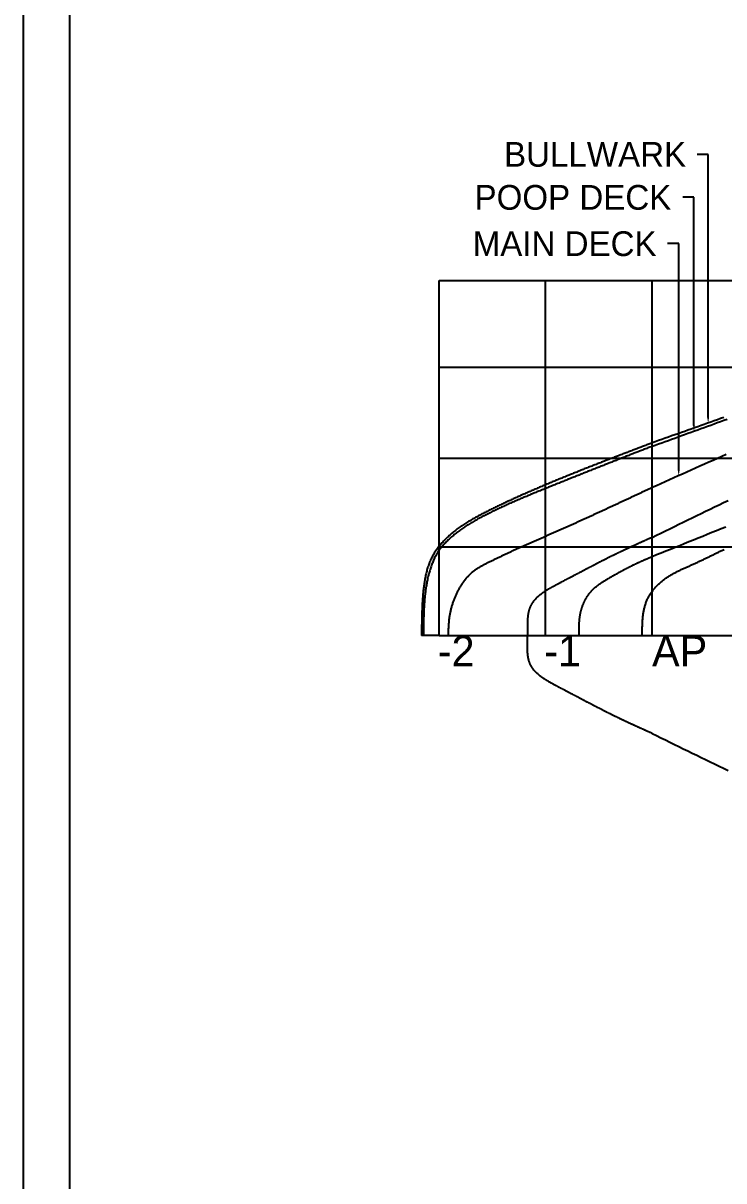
# Model space of a CAD drawing. Extents: x 3 to 181, y 2 to 128.
# Drawn here: x 2.99 to 25.64, y 39.33 to 76.75 of the extents above; entities that cross this region are included whole.
import ezdxf

# ---------------------------------------------------------------- set-up
doc = ezdxf.new("R2010")
doc.units = 0
doc.layers.get('0').update_dxf_attribs({"linetype": 'CONTINUOUS'})

# ---------------------------------------------------------------- blocks, each defined once
blk = doc.blocks.new('*U1021')
blk.add_text('MAIN DECK', height=0.8).set_placement((17.524, 69.221))
blk = doc.blocks.new('*U1022')
blk.add_text('POOP DECK', height=0.8).set_placement((17.583, 70.718))
blk = doc.blocks.new('*U1023')
blk.add_text('BULLWARK', height=0.8).set_placement((18.537, 72.109))

msp = doc.modelspace()

# ---------------------------------------------------------------- linework, layer by layer
for p, q in [((2.993, 128.051), (2.993, 1.901)), ((4.493, 126.551), (4.493, 3.401)), ((16.439, 68.427), (160.955, 68.427)), ((16.439, 56.957), (16.439, 68.427)), ((19.88, 56.957), (19.88, 68.427)), ((23.321, 56.957), (23.321, 68.427)), ((16.439, 65.63), (160.955, 65.63)), ((16.439, 62.692), (160.955, 62.692)), ((16.439, 59.824), (160.955, 59.824)), ((16.439, 56.957), (15.873, 56.957)), ((16.439, 56.957), (154.073, 56.957))]:
    msp.add_line(p, q)
at = {"linetype": 'BYBLOCK'}
for p, q in [((25.134, 72.502), (24.774, 72.502)), ((24.676, 71.126), (24.316, 71.126)), ((24.182, 69.628), (23.822, 69.628))]:
    msp.add_line(p, q, dxfattribs=at)
for points in [[(25.134, 64.002), (25.134, 72.502)], [(24.676, 63.74), (24.676, 71.126)], [(24.182, 62.299), (24.182, 69.628)]]:
    msp.add_lwpolyline(points, dxfattribs=at)
for points in [[(25.643, 64.002, 0), (25.537, 63.965, 0), (25.432, 63.927, 0), (25.326, 63.89, 0), (25.221, 63.852, 0), (25.115, 63.815, 0), (25.009, 63.778, 0), (24.904, 63.74, 0), (24.798, 63.703, 0), (24.693, 63.665, 0), (24.587, 63.628, 0), (24.482, 63.59, 0), (24.376, 63.553, 0), (24.271, 63.516, 0), (24.165, 63.478, 0), (24.059, 63.441, 0), (23.954, 63.404, 0), (23.848, 63.366, 0), (23.743, 63.329, 0), (23.637, 63.291, 0), (23.532, 63.254, 0), (23.426, 63.217, 0), (23.321, 63.179, 0)], [(23.321, 63.072, 0), (23.426, 63.11, 0), (23.532, 63.148, 0), (23.637, 63.186, 0), (23.742, 63.224, 0), (23.848, 63.262, 0), (23.953, 63.3, 0), (24.059, 63.339, 0), (24.164, 63.377, 0), (24.269, 63.415, 0), (24.375, 63.453, 0), (24.48, 63.491, 0), (24.586, 63.529, 0), (24.691, 63.568, 0), (24.797, 63.606, 0), (24.902, 63.644, 0), (25.007, 63.682, 0), (25.113, 63.72, 0), (25.218, 63.758, 0), (25.324, 63.797, 0), (25.429, 63.835, 0), (25.535, 63.873, 0), (25.64, 63.911, 0), (25.746, 63.949, 0)], [(23.321, 63.179, 0), (23.286, 63.166, 0), (23.251, 63.153, 0), (23.216, 63.14, 0), (23.181, 63.126, 0), (23.146, 63.113, 0), (23.112, 63.1, 0), (23.077, 63.087, 0), (23.042, 63.074, 0), (23.007, 63.06, 0), (22.972, 63.047, 0), (22.937, 63.034, 0), (22.902, 63.021, 0), (22.868, 63.007, 0), (22.833, 62.994, 0), (22.798, 62.981, 0), (22.763, 62.968, 0), (22.728, 62.954, 0), (22.693, 62.941, 0), (22.659, 62.928, 0), (22.624, 62.915, 0), (22.589, 62.901, 0), (22.554, 62.888, 0), (22.519, 62.875, 0), (22.484, 62.861, 0), (22.45, 62.848, 0), (22.415, 62.835, 0), (22.38, 62.822, 0), (22.345, 62.808, 0), (22.31, 62.795, 0), (22.275, 62.782, 0), (22.241, 62.768, 0), (22.206, 62.755, 0), (22.171, 62.742, 0), (22.136, 62.728, 0), (22.101, 62.715, 0), (22.067, 62.702, 0), (22.032, 62.688, 0), (21.997, 62.675, 0), (21.962, 62.661, 0), (21.927, 62.648, 0), (21.893, 62.635, 0), (21.858, 62.621, 0), (21.823, 62.608, 0), (21.788, 62.594, 0), (21.754, 62.581, 0), (21.719, 62.567, 0), (21.684, 62.554, 0), (21.65, 62.54, 0), (21.615, 62.527, 0), (21.58, 62.513, 0), (21.546, 62.5, 0), (21.511, 62.486, 0), (21.476, 62.473, 0), (21.441, 62.459, 0), (21.407, 62.446, 0), (21.372, 62.432, 0), (21.337, 62.419, 0), (21.303, 62.405, 0), (21.268, 62.391, 0), (21.233, 62.378, 0), (21.199, 62.364, 0), (21.164, 62.35, 0), (21.13, 62.337, 0), (21.095, 62.323, 0), (21.06, 62.309, 0), (21.026, 62.295, 0), (20.991, 62.282, 0), (20.957, 62.268, 0), (20.922, 62.254, 0), (20.888, 62.24, 0), (20.853, 62.227, 0), (20.819, 62.213, 0), (20.784, 62.199, 0), (20.75, 62.185, 0), (20.715, 62.171, 0), (20.68, 62.157, 0), (20.646, 62.143, 0), (20.611, 62.129, 0), (20.577, 62.115, 0), (20.543, 62.101, 0), (20.508, 62.087, 0), (20.474, 62.073, 0), (20.439, 62.059, 0), (20.405, 62.045, 0), (20.37, 62.031, 0), (20.336, 62.017, 0), (20.302, 62.003, 0), (20.267, 61.989, 0), (20.233, 61.975, 0), (20.198, 61.96, 0), (20.164, 61.946, 0), (20.13, 61.932, 0), (20.096, 61.918, 0), (20.061, 61.903, 0), (20.027, 61.889, 0), (19.993, 61.875, 0), (19.958, 61.861, 0), (19.924, 61.846, 0), (19.89, 61.832, 0), (19.856, 61.817, 0), (19.822, 61.803, 0), (19.787, 61.788, 0), (19.753, 61.774, 0), (19.719, 61.759, 0), (19.685, 61.745, 0), (19.651, 61.73, 0), (19.616, 61.716, 0), (19.582, 61.701, 0), (19.548, 61.686, 0), (19.514, 61.672, 0), (19.48, 61.657, 0), (19.446, 61.642, 0), (19.412, 61.627, 0), (19.378, 61.613, 0), (19.344, 61.598, 0), (19.31, 61.583, 0), (19.276, 61.568, 0), (19.242, 61.553, 0), (19.208, 61.538, 0), (19.174, 61.523, 0), (19.14, 61.508, 0), (19.106, 61.493, 0), (19.072, 61.478, 0), (19.038, 61.462, 0), (19.004, 61.447, 0), (18.97, 61.432, 0), (18.936, 61.417, 0), (18.902, 61.401, 0), (18.868, 61.386, 0), (18.834, 61.37, 0), (18.801, 61.355, 0), (18.767, 61.34, 0), (18.733, 61.324, 0), (18.699, 61.308, 0), (18.665, 61.293, 0), (18.631, 61.277, 0), (18.598, 61.261, 0), (18.564, 61.245, 0), (18.53, 61.229, 0), (18.496, 61.214, 0), (18.463, 61.197, 0), (18.429, 61.181, 0), (18.395, 61.165, 0), (18.361, 61.149, 0), (18.328, 61.133, 0), (18.294, 61.117, 0), (18.261, 61.1, 0), (18.227, 61.084, 0), (18.193, 61.068, 0), (18.16, 61.051, 0), (18.126, 61.035, 0), (18.092, 61.018, 0), (18.059, 61.002, 0), (18.025, 60.985, 0), (17.991, 60.968, 0), (17.958, 60.951, 0), (17.924, 60.934, 0), (17.891, 60.917, 0), (17.858, 60.9, 0), (17.824, 60.883, 0), (17.791, 60.865, 0), (17.758, 60.848, 0), (17.724, 60.83, 0), (17.691, 60.813, 0), (17.658, 60.795, 0), (17.625, 60.777, 0), (17.593, 60.759, 0), (17.56, 60.74, 0), (17.527, 60.722, 0), (17.495, 60.703, 0), (17.462, 60.684, 0), (17.43, 60.665, 0), (17.398, 60.646, 0), (17.366, 60.627, 0), (17.334, 60.607, 0), (17.302, 60.587, 0), (17.271, 60.567, 0), (17.24, 60.547, 0), (17.209, 60.526, 0), (17.178, 60.505, 0), (17.147, 60.484, 0), (17.116, 60.463, 0), (17.086, 60.442, 0), (17.056, 60.42, 0), (17.026, 60.398, 0), (16.996, 60.376, 0), (16.966, 60.353, 0), (16.937, 60.33, 0), (16.908, 60.307, 0), (16.879, 60.283, 0), (16.85, 60.259, 0), (16.822, 60.235, 0), (16.794, 60.211, 0), (16.766, 60.186, 0), (16.739, 60.16, 0), (16.712, 60.135, 0), (16.684, 60.109, 0), (16.658, 60.083, 0), (16.631, 60.056, 0), (16.605, 60.029, 0), (16.58, 60.002, 0), (16.554, 59.974, 0), (16.529, 59.946, 0), (16.505, 59.918, 0), (16.481, 59.889, 0), (16.457, 59.86, 0), (16.433, 59.83, 0), (16.41, 59.801, 0), (16.388, 59.771, 0), (16.366, 59.74, 0), (16.345, 59.709, 0), (16.324, 59.678, 0), (16.303, 59.647, 0), (16.283, 59.615, 0), (16.264, 59.584, 0), (16.245, 59.551, 0), (16.227, 59.519, 0), (16.209, 59.486, 0), (16.192, 59.453, 0), (16.176, 59.419, 0), (16.16, 59.386, 0), (16.145, 59.352, 0), (16.131, 59.317, 0), (16.117, 59.283, 0), (16.104, 59.248, 0), (16.091, 59.213, 0), (16.079, 59.178, 0), (16.068, 59.143, 0), (16.057, 59.107, 0), (16.046, 59.071, 0), (16.037, 59.035, 0), (16.027, 58.999, 0), (16.018, 58.963, 0), (16.01, 58.926, 0), (16.002, 58.89, 0), (15.994, 58.853, 0), (15.987, 58.816, 0), (15.98, 58.779, 0), (15.974, 58.742, 0), (15.967, 58.705, 0), (15.962, 58.668, 0), (15.956, 58.631, 0), (15.951, 58.594, 0), (15.946, 58.557, 0), (15.941, 58.52, 0), (15.937, 58.482, 0), (15.932, 58.445, 0), (15.928, 58.408, 0), (15.924, 58.37, 0), (15.921, 58.333, 0), (15.917, 58.296, 0), (15.914, 58.259, 0), (15.911, 58.221, 0), (15.908, 58.184, 0), (15.905, 58.147, 0), (15.902, 58.11, 0), (15.899, 58.073, 0), (15.897, 58.035, 0), (15.895, 57.998, 0), (15.893, 57.961, 0), (15.891, 57.924, 0), (15.889, 57.887, 0), (15.888, 57.849, 0), (15.886, 57.812, 0), (15.885, 57.775, 0), (15.883, 57.738, 0), (15.882, 57.701, 0), (15.881, 57.663, 0), (15.88, 57.626, 0), (15.879, 57.589, 0), (15.878, 57.552, 0), (15.877, 57.515, 0), (15.877, 57.477, 0), (15.876, 57.44, 0), (15.876, 57.403, 0), (15.875, 57.366, 0), (15.875, 57.329, 0), (15.874, 57.292, 0), (15.874, 57.254, 0), (15.874, 57.217, 0), (15.874, 57.18, 0), (15.873, 57.143, 0), (15.873, 57.106, 0), (15.873, 57.069, 0), (15.873, 57.031, 0), (15.873, 56.994, 0), (15.873, 56.957, 0)], [(23.321, 63.072, 0), (23.287, 63.058, 0), (23.252, 63.045, 0), (23.218, 63.031, 0), (23.184, 63.018, 0), (23.15, 63.005, 0), (23.116, 62.991, 0), (23.081, 62.978, 0), (23.047, 62.964, 0), (23.013, 62.951, 0), (22.979, 62.938, 0), (22.945, 62.924, 0), (22.91, 62.911, 0), (22.876, 62.897, 0), (22.842, 62.884, 0), (22.808, 62.87, 0), (22.774, 62.857, 0), (22.739, 62.844, 0), (22.705, 62.83, 0), (22.671, 62.817, 0), (22.637, 62.803, 0), (22.603, 62.79, 0), (22.568, 62.776, 0), (22.534, 62.763, 0), (22.5, 62.75, 0), (22.466, 62.736, 0), (22.432, 62.723, 0), (22.397, 62.709, 0), (22.363, 62.696, 0), (22.329, 62.682, 0), (22.295, 62.669, 0), (22.261, 62.656, 0), (22.227, 62.642, 0), (22.192, 62.629, 0), (22.158, 62.615, 0), (22.124, 62.602, 0), (22.09, 62.588, 0), (22.056, 62.575, 0), (22.021, 62.562, 0), (21.987, 62.548, 0), (21.953, 62.535, 0), (21.919, 62.521, 0), (21.885, 62.508, 0), (21.851, 62.494, 0), (21.816, 62.481, 0), (21.782, 62.467, 0), (21.748, 62.454, 0), (21.714, 62.44, 0), (21.68, 62.427, 0), (21.645, 62.413, 0), (21.611, 62.4, 0), (21.577, 62.386, 0), (21.543, 62.373, 0), (21.509, 62.359, 0), (21.475, 62.346, 0), (21.441, 62.332, 0), (21.406, 62.319, 0), (21.372, 62.305, 0), (21.338, 62.292, 0), (21.304, 62.278, 0), (21.27, 62.264, 0), (21.235, 62.251, 0), (21.201, 62.237, 0), (21.167, 62.224, 0), (21.133, 62.21, 0), (21.099, 62.197, 0), (21.065, 62.183, 0), (21.031, 62.17, 0), (20.997, 62.156, 0), (20.962, 62.142, 0), (20.928, 62.129, 0), (20.894, 62.115, 0), (20.86, 62.102, 0), (20.826, 62.088, 0), (20.792, 62.074, 0), (20.758, 62.061, 0), (20.723, 62.047, 0), (20.689, 62.034, 0), (20.655, 62.02, 0), (20.621, 62.006, 0), (20.587, 61.993, 0), (20.553, 61.979, 0), (20.519, 61.965, 0), (20.485, 61.952, 0), (20.45, 61.938, 0), (20.416, 61.924, 0), (20.382, 61.911, 0), (20.348, 61.897, 0), (20.314, 61.883, 0), (20.28, 61.87, 0), (20.246, 61.856, 0), (20.212, 61.842, 0), (20.178, 61.828, 0), (20.143, 61.815, 0), (20.109, 61.801, 0), (20.075, 61.787, 0), (20.041, 61.773, 0), (20.007, 61.76, 0), (19.973, 61.746, 0), (19.939, 61.732, 0), (19.905, 61.718, 0), (19.871, 61.705, 0), (19.837, 61.691, 0), (19.803, 61.677, 0), (19.769, 61.663, 0), (19.735, 61.649, 0), (19.701, 61.635, 0), (19.666, 61.622, 0), (19.632, 61.608, 0), (19.598, 61.594, 0), (19.564, 61.58, 0), (19.53, 61.566, 0), (19.496, 61.552, 0), (19.462, 61.538, 0), (19.428, 61.524, 0), (19.394, 61.51, 0), (19.36, 61.496, 0), (19.326, 61.482, 0), (19.293, 61.468, 0), (19.259, 61.453, 0), (19.225, 61.439, 0), (19.191, 61.425, 0), (19.157, 61.411, 0), (19.123, 61.396, 0), (19.089, 61.382, 0), (19.055, 61.368, 0), (19.022, 61.353, 0), (18.988, 61.339, 0), (18.954, 61.324, 0), (18.92, 61.31, 0), (18.887, 61.295, 0), (18.853, 61.28, 0), (18.819, 61.266, 0), (18.786, 61.251, 0), (18.752, 61.236, 0), (18.718, 61.221, 0), (18.685, 61.206, 0), (18.651, 61.191, 0), (18.618, 61.176, 0), (18.584, 61.161, 0), (18.551, 61.146, 0), (18.517, 61.13, 0), (18.484, 61.115, 0), (18.451, 61.1, 0), (18.417, 61.084, 0), (18.384, 61.069, 0), (18.351, 61.053, 0), (18.318, 61.037, 0), (18.285, 61.022, 0), (18.251, 61.006, 0), (18.218, 60.99, 0), (18.185, 60.974, 0), (18.152, 60.958, 0), (18.119, 60.942, 0), (18.086, 60.925, 0), (18.053, 60.909, 0), (18.02, 60.893, 0), (17.988, 60.876, 0), (17.955, 60.859, 0), (17.922, 60.843, 0), (17.89, 60.826, 0), (17.857, 60.809, 0), (17.824, 60.792, 0), (17.792, 60.774, 0), (17.76, 60.757, 0), (17.727, 60.739, 0), (17.695, 60.722, 0), (17.663, 60.704, 0), (17.631, 60.686, 0), (17.599, 60.668, 0), (17.567, 60.649, 0), (17.535, 60.631, 0), (17.504, 60.612, 0), (17.472, 60.593, 0), (17.441, 60.574, 0), (17.41, 60.555, 0), (17.378, 60.535, 0), (17.347, 60.516, 0), (17.316, 60.496, 0), (17.285, 60.476, 0), (17.255, 60.455, 0), (17.224, 60.435, 0), (17.194, 60.414, 0), (17.163, 60.393, 0), (17.133, 60.371, 0), (17.103, 60.35, 0), (17.073, 60.328, 0), (17.044, 60.306, 0), (17.014, 60.284, 0), (16.985, 60.261, 0), (16.956, 60.238, 0), (16.927, 60.215, 0), (16.898, 60.191, 0), (16.87, 60.167, 0), (16.841, 60.143, 0), (16.814, 60.119, 0), (16.786, 60.094, 0), (16.759, 60.069, 0), (16.732, 60.044, 0), (16.705, 60.018, 0), (16.679, 59.992, 0), (16.653, 59.966, 0), (16.628, 59.939, 0), (16.603, 59.912, 0), (16.578, 59.884, 0), (16.555, 59.856, 0), (16.531, 59.828, 0), (16.508, 59.8, 0), (16.486, 59.771, 0), (16.464, 59.741, 0), (16.443, 59.712, 0), (16.422, 59.682, 0), (16.402, 59.651, 0), (16.383, 59.62, 0), (16.364, 59.589, 0), (16.346, 59.557, 0), (16.328, 59.525, 0), (16.311, 59.493, 0), (16.294, 59.461, 0), (16.278, 59.428, 0), (16.262, 59.394, 0), (16.247, 59.361, 0), (16.233, 59.327, 0), (16.219, 59.293, 0), (16.205, 59.259, 0), (16.192, 59.224, 0), (16.179, 59.19, 0), (16.167, 59.154, 0), (16.155, 59.119, 0), (16.144, 59.084, 0), (16.133, 59.048, 0), (16.123, 59.013, 0), (16.113, 58.977, 0), (16.103, 58.941, 0), (16.094, 58.904, 0), (16.085, 58.868, 0), (16.076, 58.831, 0), (16.068, 58.795, 0), (16.06, 58.758, 0), (16.053, 58.721, 0), (16.045, 58.685, 0), (16.038, 58.648, 0), (16.032, 58.611, 0), (16.026, 58.574, 0), (16.02, 58.537, 0), (16.014, 58.5, 0), (16.009, 58.463, 0), (16.003, 58.425, 0), (15.998, 58.389, 0), (15.994, 58.351, 0), (15.989, 58.314, 0), (15.985, 58.277, 0), (15.981, 58.24, 0), (15.977, 58.204, 0), (15.973, 58.167, 0), (15.97, 58.13, 0), (15.967, 58.093, 0), (15.964, 58.056, 0), (15.961, 58.019, 0), (15.958, 57.982, 0), (15.956, 57.946, 0), (15.954, 57.909, 0), (15.951, 57.872, 0), (15.949, 57.835, 0), (15.947, 57.799, 0), (15.946, 57.762, 0), (15.944, 57.725, 0), (15.943, 57.689, 0), (15.941, 57.652, 0), (15.94, 57.615, 0), (15.939, 57.579, 0), (15.938, 57.542, 0), (15.937, 57.505, 0), (15.936, 57.469, 0), (15.935, 57.432, 0), (15.935, 57.396, 0), (15.934, 57.359, 0), (15.934, 57.322, 0), (15.933, 57.286, 0), (15.933, 57.249, 0), (15.932, 57.213, 0), (15.932, 57.176, 0), (15.932, 57.14, 0), (15.932, 57.103, 0), (15.931, 57.067, 0), (15.931, 57.03, 0), (15.931, 56.994, 0), (15.931, 56.957, 0)], [(25.717, 62.803, 0), (25.576, 62.741, 0), (25.434, 62.678, 0), (25.293, 62.615, 0), (25.152, 62.553, 0), (25.011, 62.49, 0), (24.87, 62.427, 0), (24.73, 62.364, 0), (24.589, 62.301, 0), (24.448, 62.238, 0), (24.307, 62.175, 0), (24.166, 62.112, 0), (24.025, 62.049, 0), (23.884, 61.986, 0), (23.743, 61.923, 0), (23.602, 61.86, 0), (23.462, 61.797, 0), (23.321, 61.734, 0)], [(23.321, 61.734, 0), (23.296, 61.722, 0), (23.272, 61.711, 0), (23.247, 61.699, 0), (23.222, 61.688, 0), (23.198, 61.676, 0), (23.173, 61.664, 0), (23.149, 61.653, 0), (23.124, 61.641, 0), (23.099, 61.63, 0), (23.075, 61.618, 0), (23.05, 61.607, 0), (23.026, 61.595, 0), (23.001, 61.584, 0), (22.976, 61.572, 0), (22.952, 61.56, 0), (22.927, 61.549, 0), (22.903, 61.537, 0), (22.878, 61.526, 0), (22.854, 61.514, 0), (22.829, 61.503, 0), (22.804, 61.491, 0), (22.78, 61.48, 0), (22.755, 61.468, 0), (22.73, 61.457, 0), (22.706, 61.445, 0), (22.681, 61.434, 0), (22.657, 61.422, 0), (22.632, 61.411, 0), (22.607, 61.399, 0), (22.583, 61.388, 0), (22.558, 61.376, 0), (22.534, 61.364, 0), (22.509, 61.353, 0), (22.484, 61.342, 0), (22.46, 61.33, 0), (22.435, 61.319, 0), (22.411, 61.307, 0), (22.386, 61.295, 0), (22.361, 61.284, 0), (22.337, 61.273, 0), (22.312, 61.261, 0), (22.288, 61.249, 0), (22.263, 61.238, 0), (22.238, 61.227, 0), (22.214, 61.215, 0), (22.189, 61.204, 0), (22.164, 61.192, 0), (22.14, 61.181, 0), (22.115, 61.169, 0), (22.09, 61.158, 0), (22.066, 61.146, 0), (22.041, 61.135, 0), (22.017, 61.123, 0), (21.992, 61.112, 0), (21.967, 61.1, 0), (21.943, 61.089, 0), (21.918, 61.078, 0), (21.893, 61.066, 0), (21.869, 61.055, 0), (21.844, 61.043, 0), (21.819, 61.032, 0), (21.795, 61.02, 0), (21.77, 61.009, 0), (21.745, 60.998, 0), (21.721, 60.986, 0), (21.696, 60.975, 0), (21.671, 60.964, 0), (21.647, 60.952, 0), (21.622, 60.941, 0), (21.597, 60.929, 0), (21.573, 60.918, 0), (21.548, 60.907, 0), (21.523, 60.895, 0), (21.498, 60.884, 0), (21.474, 60.873, 0), (21.449, 60.861, 0), (21.424, 60.85, 0), (21.4, 60.839, 0), (21.375, 60.827, 0), (21.35, 60.816, 0), (21.326, 60.804, 0), (21.301, 60.793, 0), (21.276, 60.782, 0), (21.252, 60.771, 0), (21.227, 60.759, 0), (21.202, 60.748, 0), (21.177, 60.737, 0), (21.153, 60.725, 0), (21.128, 60.714, 0), (21.103, 60.703, 0), (21.078, 60.692, 0), (21.054, 60.68, 0), (21.029, 60.669, 0), (21.004, 60.658, 0), (20.979, 60.647, 0), (20.955, 60.636, 0), (20.93, 60.624, 0), (20.905, 60.613, 0), (20.88, 60.602, 0), (20.856, 60.591, 0), (20.831, 60.58, 0), (20.806, 60.568, 0), (20.781, 60.557, 0), (20.756, 60.546, 0), (20.732, 60.535, 0), (20.707, 60.524, 0), (20.682, 60.513, 0), (20.657, 60.501, 0), (20.633, 60.49, 0), (20.608, 60.479, 0), (20.583, 60.468, 0), (20.558, 60.457, 0), (20.533, 60.446, 0), (20.508, 60.435, 0), (20.483, 60.424, 0), (20.459, 60.413, 0), (20.434, 60.401, 0), (20.409, 60.39, 0), (20.384, 60.379, 0), (20.359, 60.368, 0), (20.334, 60.357, 0), (20.31, 60.346, 0), (20.285, 60.335, 0), (20.26, 60.324, 0), (20.235, 60.313, 0), (20.21, 60.302, 0), (20.185, 60.291, 0), (20.16, 60.28, 0), (20.136, 60.269, 0), (20.111, 60.258, 0), (20.086, 60.247, 0), (20.061, 60.236, 0), (20.036, 60.225, 0), (20.011, 60.215, 0), (19.986, 60.204, 0), (19.961, 60.193, 0), (19.936, 60.182, 0), (19.911, 60.171, 0), (19.886, 60.16, 0), (19.861, 60.149, 0), (19.836, 60.138, 0), (19.811, 60.128, 0), (19.787, 60.117, 0), (19.762, 60.106, 0), (19.737, 60.095, 0), (19.712, 60.084, 0), (19.687, 60.074, 0), (19.662, 60.063, 0), (19.637, 60.052, 0), (19.612, 60.041, 0), (19.587, 60.03, 0), (19.562, 60.019, 0), (19.537, 60.008, 0), (19.512, 59.998, 0), (19.487, 59.987, 0), (19.462, 59.976, 0), (19.437, 59.965, 0), (19.412, 59.954, 0), (19.387, 59.943, 0), (19.363, 59.932, 0), (19.338, 59.922, 0), (19.313, 59.911, 0), (19.288, 59.9, 0), (19.263, 59.889, 0), (19.238, 59.878, 0), (19.213, 59.867, 0), (19.189, 59.856, 0), (19.164, 59.845, 0), (19.139, 59.834, 0), (19.114, 59.822, 0), (19.089, 59.811, 0), (19.065, 59.8, 0), (19.04, 59.789, 0), (19.015, 59.778, 0), (18.991, 59.767, 0), (18.966, 59.755, 0), (18.941, 59.744, 0), (18.917, 59.733, 0), (18.892, 59.721, 0), (18.867, 59.71, 0), (18.843, 59.699, 0), (18.818, 59.687, 0), (18.794, 59.676, 0), (18.769, 59.664, 0), (18.745, 59.653, 0), (18.72, 59.641, 0), (18.696, 59.63, 0), (18.671, 59.618, 0), (18.646, 59.607, 0), (18.622, 59.595, 0), (18.597, 59.584, 0), (18.573, 59.572, 0), (18.548, 59.56, 0), (18.524, 59.549, 0), (18.499, 59.537, 0), (18.475, 59.525, 0), (18.45, 59.514, 0), (18.426, 59.502, 0), (18.401, 59.49, 0), (18.377, 59.478, 0), (18.352, 59.467, 0), (18.327, 59.455, 0), (18.303, 59.443, 0), (18.278, 59.431, 0), (18.253, 59.42, 0), (18.229, 59.408, 0), (18.204, 59.396, 0), (18.179, 59.384, 0), (18.154, 59.372, 0), (18.13, 59.361, 0), (18.105, 59.349, 0), (18.08, 59.337, 0), (18.055, 59.325, 0), (18.031, 59.313, 0), (18.006, 59.301, 0), (17.982, 59.288, 0), (17.957, 59.276, 0), (17.933, 59.264, 0), (17.908, 59.251, 0), (17.884, 59.239, 0), (17.86, 59.226, 0), (17.836, 59.212, 0), (17.812, 59.199, 0), (17.788, 59.186, 0), (17.765, 59.172, 0), (17.741, 59.158, 0), (17.718, 59.144, 0), (17.695, 59.13, 0), (17.672, 59.115, 0), (17.65, 59.1, 0), (17.628, 59.085, 0), (17.605, 59.069, 0), (17.584, 59.054, 0), (17.562, 59.037, 0), (17.541, 59.021, 0), (17.52, 59.004, 0), (17.499, 58.987, 0), (17.478, 58.969, 0), (17.458, 58.951, 0), (17.438, 58.933, 0), (17.419, 58.914, 0), (17.399, 58.895, 0), (17.38, 58.876, 0), (17.362, 58.856, 0), (17.343, 58.836, 0), (17.325, 58.816, 0), (17.307, 58.795, 0), (17.29, 58.774, 0), (17.273, 58.753, 0), (17.256, 58.731, 0), (17.239, 58.71, 0), (17.223, 58.688, 0), (17.207, 58.665, 0), (17.191, 58.643, 0), (17.175, 58.62, 0), (17.16, 58.597, 0), (17.145, 58.574, 0), (17.13, 58.551, 0), (17.116, 58.527, 0), (17.102, 58.504, 0), (17.088, 58.48, 0), (17.075, 58.456, 0), (17.061, 58.431, 0), (17.048, 58.407, 0), (17.035, 58.383, 0), (17.023, 58.358, 0), (17.011, 58.333, 0), (16.999, 58.308, 0), (16.987, 58.283, 0), (16.976, 58.258, 0), (16.964, 58.233, 0), (16.953, 58.208, 0), (16.943, 58.182, 0), (16.932, 58.157, 0), (16.922, 58.131, 0), (16.912, 58.106, 0), (16.903, 58.08, 0), (16.893, 58.054, 0), (16.884, 58.029, 0), (16.875, 58.003, 0), (16.867, 57.977, 0), (16.859, 57.951, 0), (16.851, 57.925, 0), (16.843, 57.898, 0), (16.836, 57.872, 0), (16.828, 57.846, 0), (16.822, 57.82, 0), (16.815, 57.793, 0), (16.809, 57.767, 0), (16.803, 57.74, 0), (16.797, 57.714, 0), (16.791, 57.687, 0), (16.786, 57.661, 0), (16.781, 57.634, 0), (16.776, 57.607, 0), (16.772, 57.58, 0), (16.768, 57.553, 0), (16.764, 57.527, 0), (16.761, 57.5, 0), (16.757, 57.473, 0), (16.754, 57.446, 0), (16.752, 57.419, 0), (16.749, 57.392, 0), (16.747, 57.365, 0), (16.745, 57.338, 0), (16.743, 57.311, 0), (16.741, 57.284, 0), (16.74, 57.257, 0), (16.739, 57.229, 0), (16.737, 57.202, 0), (16.736, 57.175, 0), (16.735, 57.148, 0), (16.735, 57.12, 0), (16.734, 57.093, 0), (16.733, 57.066, 0), (16.732, 57.039, 0), (16.732, 57.012, 0), (16.731, 56.984, 0), (16.731, 56.957, 0)], [(23.321, 60.125, 0), (23.465, 60.196, 0), (23.609, 60.267, 0), (23.753, 60.337, 0), (23.898, 60.408, 0), (24.042, 60.478, 0), (24.186, 60.549, 0), (24.331, 60.62, 0), (24.475, 60.69, 0), (24.619, 60.76, 0), (24.764, 60.831, 0), (24.908, 60.901, 0), (25.053, 60.971, 0), (25.197, 61.041, 0), (25.342, 61.111, 0), (25.486, 61.181, 0), (25.631, 61.251, 0), (25.776, 61.32, 0)], [(23.321, 59.509, 0), (23.47, 59.569, 0), (23.618, 59.629, 0), (23.767, 59.689, 0), (23.916, 59.749, 0), (24.065, 59.809, 0), (24.214, 59.869, 0), (24.363, 59.929, 0), (24.511, 59.989, 0), (24.66, 60.05, 0), (24.809, 60.11, 0), (24.958, 60.17, 0), (25.107, 60.23, 0), (25.255, 60.29, 0), (25.404, 60.35, 0), (25.553, 60.41, 0), (25.702, 60.47, 0)], [(23.321, 60.125, 0), (23.306, 60.119, 0), (23.292, 60.112, 0), (23.278, 60.106, 0), (23.264, 60.1, 0), (23.249, 60.093, 0), (23.235, 60.087, 0), (23.221, 60.08, 0), (23.206, 60.074, 0), (23.192, 60.067, 0), (23.178, 60.061, 0), (23.163, 60.054, 0), (23.149, 60.048, 0), (23.135, 60.042, 0), (23.12, 60.035, 0), (23.106, 60.029, 0), (23.092, 60.022, 0), (23.078, 60.016, 0), (23.063, 60.009, 0), (23.049, 60.003, 0), (23.035, 59.996, 0), (23.02, 59.99, 0), (23.006, 59.983, 0), (22.992, 59.977, 0), (22.977, 59.971, 0), (22.963, 59.964, 0), (22.949, 59.958, 0), (22.935, 59.951, 0), (22.92, 59.945, 0), (22.906, 59.938, 0), (22.892, 59.932, 0), (22.878, 59.925, 0), (22.863, 59.919, 0), (22.849, 59.912, 0), (22.835, 59.906, 0), (22.82, 59.899, 0), (22.806, 59.893, 0), (22.792, 59.886, 0), (22.778, 59.88, 0), (22.763, 59.873, 0), (22.749, 59.867, 0), (22.735, 59.86, 0), (22.721, 59.854, 0), (22.706, 59.847, 0), (22.692, 59.84, 0), (22.678, 59.834, 0), (22.663, 59.827, 0), (22.649, 59.821, 0), (22.635, 59.814, 0), (22.621, 59.808, 0), (22.607, 59.801, 0), (22.592, 59.794, 0), (22.578, 59.788, 0), (22.564, 59.781, 0), (22.55, 59.775, 0), (22.535, 59.768, 0), (22.521, 59.761, 0), (22.507, 59.755, 0), (22.493, 59.748, 0), (22.479, 59.742, 0), (22.464, 59.735, 0), (22.45, 59.728, 0), (22.436, 59.722, 0), (22.422, 59.715, 0), (22.408, 59.708, 0), (22.393, 59.702, 0), (22.379, 59.695, 0), (22.365, 59.688, 0), (22.351, 59.681, 0), (22.337, 59.675, 0), (22.323, 59.668, 0), (22.308, 59.661, 0), (22.294, 59.654, 0), (22.28, 59.648, 0), (22.266, 59.641, 0), (22.252, 59.634, 0), (22.238, 59.627, 0), (22.224, 59.621, 0), (22.209, 59.614, 0), (22.195, 59.607, 0), (22.181, 59.6, 0), (22.167, 59.593, 0), (22.153, 59.587, 0), (22.139, 59.58, 0), (22.125, 59.573, 0), (22.111, 59.566, 0), (22.097, 59.559, 0), (22.082, 59.552, 0), (22.068, 59.545, 0), (22.054, 59.538, 0), (22.04, 59.532, 0), (22.026, 59.525, 0), (22.012, 59.518, 0), (21.998, 59.511, 0), (21.984, 59.504, 0), (21.97, 59.497, 0), (21.956, 59.49, 0), (21.942, 59.483, 0), (21.928, 59.476, 0), (21.914, 59.469, 0), (21.9, 59.462, 0), (21.886, 59.455, 0), (21.872, 59.448, 0), (21.858, 59.441, 0), (21.844, 59.434, 0), (21.83, 59.426, 0), (21.816, 59.419, 0), (21.802, 59.412, 0), (21.788, 59.405, 0), (21.774, 59.398, 0), (21.76, 59.391, 0), (21.746, 59.384, 0), (21.732, 59.377, 0), (21.718, 59.37, 0), (21.704, 59.363, 0), (21.69, 59.355, 0), (21.676, 59.348, 0), (21.662, 59.341, 0), (21.648, 59.334, 0), (21.634, 59.327, 0), (21.62, 59.32, 0), (21.606, 59.312, 0), (21.592, 59.305, 0), (21.578, 59.298, 0), (21.564, 59.291, 0), (21.55, 59.284, 0), (21.537, 59.276, 0), (21.523, 59.269, 0), (21.509, 59.262, 0), (21.495, 59.255, 0), (21.481, 59.248, 0), (21.467, 59.24, 0), (21.453, 59.233, 0), (21.439, 59.226, 0), (21.425, 59.219, 0), (21.411, 59.212, 0), (21.397, 59.204, 0), (21.384, 59.197, 0), (21.37, 59.19, 0), (21.356, 59.182, 0), (21.342, 59.175, 0), (21.328, 59.168, 0), (21.314, 59.161, 0), (21.3, 59.153, 0), (21.286, 59.146, 0), (21.272, 59.139, 0), (21.258, 59.132, 0), (21.244, 59.124, 0), (21.231, 59.117, 0), (21.217, 59.11, 0), (21.203, 59.102, 0), (21.189, 59.095, 0), (21.175, 59.088, 0), (21.161, 59.081, 0), (21.147, 59.073, 0), (21.133, 59.066, 0), (21.119, 59.059, 0), (21.106, 59.051, 0), (21.092, 59.044, 0), (21.078, 59.037, 0), (21.064, 59.029, 0), (21.05, 59.022, 0), (21.036, 59.015, 0), (21.022, 59.007, 0), (21.009, 59, 0), (20.995, 58.993, 0), (20.981, 58.986, 0), (20.967, 58.978, 0), (20.953, 58.971, 0), (20.939, 58.964, 0), (20.925, 58.956, 0), (20.911, 58.949, 0), (20.897, 58.942, 0), (20.884, 58.934, 0), (20.87, 58.927, 0), (20.856, 58.92, 0), (20.842, 58.913, 0), (20.828, 58.905, 0), (20.814, 58.898, 0), (20.8, 58.891, 0), (20.786, 58.883, 0), (20.773, 58.876, 0), (20.759, 58.869, 0), (20.745, 58.861, 0), (20.731, 58.854, 0), (20.717, 58.847, 0), (20.703, 58.84, 0), (20.689, 58.832, 0), (20.675, 58.825, 0), (20.661, 58.818, 0), (20.647, 58.811, 0), (20.634, 58.803, 0), (20.62, 58.796, 0), (20.606, 58.789, 0), (20.592, 58.782, 0), (20.578, 58.774, 0), (20.564, 58.767, 0), (20.55, 58.76, 0), (20.536, 58.752, 0), (20.522, 58.745, 0), (20.509, 58.738, 0), (20.495, 58.731, 0), (20.481, 58.723, 0), (20.467, 58.716, 0), (20.453, 58.709, 0), (20.439, 58.701, 0), (20.425, 58.694, 0), (20.411, 58.687, 0), (20.397, 58.679, 0), (20.384, 58.672, 0), (20.37, 58.665, 0), (20.356, 58.658, 0), (20.342, 58.65, 0), (20.328, 58.643, 0), (20.314, 58.636, 0), (20.3, 58.628, 0), (20.287, 58.621, 0), (20.273, 58.614, 0), (20.259, 58.606, 0), (20.245, 58.599, 0), (20.231, 58.591, 0), (20.217, 58.584, 0), (20.203, 58.577, 0), (20.19, 58.569, 0), (20.176, 58.562, 0), (20.162, 58.554, 0), (20.148, 58.547, 0), (20.134, 58.54, 0), (20.12, 58.532, 0), (20.107, 58.525, 0), (20.093, 58.517, 0), (20.079, 58.51, 0), (20.065, 58.502, 0), (20.052, 58.495, 0), (20.038, 58.487, 0), (20.024, 58.479, 0), (20.011, 58.471, 0), (19.997, 58.464, 0), (19.983, 58.456, 0), (19.97, 58.448, 0), (19.956, 58.44, 0), (19.943, 58.432, 0), (19.93, 58.424, 0), (19.916, 58.416, 0), (19.903, 58.408, 0), (19.889, 58.4, 0), (19.876, 58.391, 0), (19.863, 58.383, 0), (19.85, 58.374, 0), (19.837, 58.365, 0), (19.824, 58.357, 0), (19.811, 58.348, 0), (19.798, 58.339, 0), (19.785, 58.33, 0), (19.772, 58.321, 0), (19.759, 58.312, 0), (19.747, 58.302, 0), (19.734, 58.293, 0), (19.721, 58.283, 0), (19.709, 58.273, 0), (19.697, 58.264, 0), (19.684, 58.254, 0), (19.672, 58.243, 0), (19.66, 58.233, 0), (19.648, 58.223, 0), (19.636, 58.212, 0), (19.624, 58.202, 0), (19.612, 58.191, 0), (19.601, 58.18, 0), (19.589, 58.169, 0), (19.578, 58.157, 0), (19.567, 58.146, 0), (19.556, 58.134, 0), (19.545, 58.123, 0), (19.534, 58.111, 0), (19.523, 58.099, 0), (19.513, 58.087, 0), (19.503, 58.075, 0), (19.493, 58.062, 0), (19.483, 58.05, 0), (19.474, 58.037, 0), (19.464, 58.025, 0), (19.455, 58.012, 0), (19.446, 57.999, 0), (19.438, 57.986, 0), (19.429, 57.972, 0), (19.421, 57.959, 0), (19.413, 57.945, 0), (19.406, 57.932, 0), (19.398, 57.918, 0), (19.391, 57.904, 0), (19.384, 57.89, 0), (19.378, 57.876, 0), (19.372, 57.862, 0), (19.366, 57.847, 0), (19.361, 57.833, 0), (19.355, 57.818, 0), (19.35, 57.803, 0), (19.346, 57.789, 0), (19.341, 57.774, 0), (19.337, 57.759, 0), (19.333, 57.743, 0), (19.33, 57.728, 0), (19.326, 57.713, 0), (19.323, 57.698, 0), (19.32, 57.682, 0), (19.317, 57.667, 0), (19.315, 57.651, 0), (19.312, 57.636, 0), (19.31, 57.62, 0), (19.308, 57.604, 0), (19.306, 57.588, 0), (19.305, 57.573, 0), (19.303, 57.557, 0), (19.302, 57.541, 0), (19.3, 57.525, 0), (19.299, 57.509, 0), (19.298, 57.493, 0), (19.297, 57.477, 0), (19.297, 57.461, 0), (19.296, 57.445, 0), (19.296, 57.429, 0), (19.295, 57.413, 0), (19.295, 57.397, 0), (19.294, 57.381, 0), (19.294, 57.365, 0), (19.294, 57.35, 0), (19.294, 57.334, 0), (19.294, 57.318, 0), (19.294, 57.302, 0), (19.294, 57.286, 0), (19.294, 57.27, 0), (19.293, 57.255, 0), (19.293, 57.239, 0), (19.293, 57.223, 0), (19.293, 57.208, 0), (19.294, 57.192, 0), (19.294, 57.176, 0), (19.294, 57.161, 0), (19.294, 57.145, 0), (19.294, 57.13, 0), (19.294, 57.114, 0), (19.294, 57.098, 0), (19.294, 57.083, 0), (19.294, 57.067, 0), (19.294, 57.051, 0), (19.294, 57.035, 0), (19.294, 57.02, 0), (19.294, 57.004, 0), (19.294, 56.989, 0), (19.294, 56.973, 0), (19.294, 56.957, 0)], [(20.97, 56.957, 0), (20.969, 56.972, 0), (20.969, 56.987, 0), (20.968, 57.002, 0), (20.968, 57.016, 0), (20.968, 57.031, 0), (20.967, 57.046, 0), (20.967, 57.061, 0), (20.966, 57.075, 0), (20.966, 57.09, 0), (20.966, 57.105, 0), (20.966, 57.12, 0), (20.965, 57.135, 0), (20.965, 57.15, 0), (20.965, 57.164, 0), (20.965, 57.179, 0), (20.965, 57.194, 0), (20.965, 57.209, 0), (20.965, 57.224, 0), (20.965, 57.238, 0), (20.965, 57.253, 0), (20.965, 57.268, 0), (20.966, 57.283, 0), (20.966, 57.298, 0), (20.966, 57.312, 0), (20.967, 57.327, 0), (20.968, 57.342, 0), (20.968, 57.357, 0), (20.969, 57.372, 0), (20.97, 57.386, 0), (20.971, 57.401, 0), (20.972, 57.416, 0), (20.973, 57.431, 0), (20.974, 57.446, 0), (20.976, 57.461, 0), (20.977, 57.475, 0), (20.979, 57.49, 0), (20.98, 57.505, 0), (20.982, 57.52, 0), (20.984, 57.535, 0), (20.986, 57.55, 0), (20.988, 57.564, 0), (20.991, 57.579, 0), (20.993, 57.594, 0), (20.995, 57.609, 0), (20.998, 57.624, 0), (21.001, 57.639, 0), (21.004, 57.653, 0), (21.007, 57.668, 0), (21.01, 57.683, 0), (21.013, 57.698, 0), (21.017, 57.712, 0), (21.02, 57.727, 0), (21.024, 57.742, 0), (21.028, 57.756, 0), (21.032, 57.771, 0), (21.036, 57.786, 0), (21.04, 57.8, 0), (21.044, 57.815, 0), (21.049, 57.829, 0), (21.053, 57.844, 0), (21.058, 57.858, 0), (21.063, 57.873, 0), (21.068, 57.887, 0), (21.073, 57.901, 0), (21.078, 57.915, 0), (21.083, 57.93, 0), (21.089, 57.944, 0), (21.094, 57.958, 0), (21.1, 57.972, 0), (21.106, 57.986, 0), (21.112, 58, 0), (21.118, 58.014, 0), (21.124, 58.027, 0), (21.13, 58.041, 0), (21.137, 58.055, 0), (21.143, 58.068, 0), (21.15, 58.082, 0), (21.157, 58.095, 0), (21.164, 58.108, 0), (21.171, 58.122, 0), (21.178, 58.135, 0), (21.185, 58.148, 0), (21.193, 58.161, 0), (21.201, 58.174, 0), (21.208, 58.187, 0), (21.216, 58.199, 0), (21.224, 58.212, 0), (21.232, 58.225, 0), (21.24, 58.237, 0), (21.249, 58.249, 0), (21.257, 58.262, 0), (21.266, 58.274, 0), (21.274, 58.286, 0), (21.283, 58.298, 0), (21.292, 58.309, 0), (21.301, 58.321, 0), (21.311, 58.333, 0), (21.32, 58.344, 0), (21.329, 58.356, 0), (21.339, 58.367, 0), (21.349, 58.378, 0), (21.359, 58.389, 0), (21.369, 58.4, 0), (21.379, 58.411, 0), (21.389, 58.421, 0), (21.399, 58.432, 0), (21.41, 58.442, 0), (21.42, 58.452, 0), (21.431, 58.462, 0), (21.442, 58.473, 0), (21.453, 58.483, 0), (21.464, 58.492, 0), (21.475, 58.502, 0), (21.486, 58.512, 0), (21.497, 58.521, 0), (21.509, 58.531, 0), (21.52, 58.54, 0), (21.532, 58.549, 0), (21.543, 58.559, 0), (21.555, 58.568, 0), (21.567, 58.577, 0), (21.578, 58.586, 0), (21.59, 58.594, 0), (21.602, 58.603, 0), (21.614, 58.612, 0), (21.627, 58.621, 0), (21.639, 58.629, 0), (21.651, 58.638, 0), (21.663, 58.646, 0), (21.676, 58.654, 0), (21.688, 58.663, 0), (21.701, 58.671, 0), (21.713, 58.679, 0), (21.726, 58.687, 0), (21.738, 58.695, 0), (21.751, 58.703, 0), (21.764, 58.711, 0), (21.776, 58.719, 0), (21.789, 58.727, 0), (21.802, 58.735, 0), (21.815, 58.743, 0), (21.828, 58.751, 0), (21.84, 58.758, 0), (21.853, 58.766, 0), (21.866, 58.774, 0), (21.879, 58.782, 0), (21.892, 58.789, 0), (21.905, 58.797, 0), (21.918, 58.804, 0), (21.931, 58.812, 0), (21.944, 58.82, 0), (21.956, 58.827, 0), (21.969, 58.835, 0), (21.982, 58.842, 0), (21.995, 58.85, 0), (22.008, 58.857, 0), (22.021, 58.865, 0), (22.034, 58.872, 0), (22.047, 58.88, 0), (22.06, 58.887, 0), (22.073, 58.894, 0), (22.086, 58.902, 0), (22.099, 58.909, 0), (22.111, 58.917, 0), (22.124, 58.924, 0), (22.137, 58.931, 0), (22.15, 58.939, 0), (22.163, 58.946, 0), (22.176, 58.953, 0), (22.189, 58.961, 0), (22.202, 58.968, 0), (22.215, 58.975, 0), (22.228, 58.982, 0), (22.241, 58.989, 0), (22.254, 58.997, 0), (22.267, 59.004, 0), (22.28, 59.011, 0), (22.293, 59.018, 0), (22.306, 59.025, 0), (22.319, 59.032, 0), (22.332, 59.039, 0), (22.345, 59.047, 0), (22.358, 59.053, 0), (22.371, 59.06, 0), (22.384, 59.068, 0), (22.397, 59.075, 0), (22.41, 59.081, 0), (22.423, 59.088, 0), (22.436, 59.095, 0), (22.449, 59.102, 0), (22.462, 59.109, 0), (22.475, 59.116, 0), (22.488, 59.123, 0), (22.501, 59.13, 0), (22.514, 59.136, 0), (22.527, 59.143, 0), (22.541, 59.15, 0), (22.554, 59.157, 0), (22.567, 59.163, 0), (22.58, 59.17, 0), (22.593, 59.177, 0), (22.606, 59.183, 0), (22.62, 59.19, 0), (22.633, 59.197, 0), (22.646, 59.203, 0), (22.659, 59.21, 0), (22.673, 59.216, 0), (22.686, 59.223, 0), (22.699, 59.229, 0), (22.712, 59.236, 0), (22.726, 59.242, 0), (22.739, 59.248, 0), (22.752, 59.255, 0), (22.766, 59.261, 0), (22.779, 59.267, 0), (22.793, 59.274, 0), (22.806, 59.28, 0), (22.819, 59.286, 0), (22.833, 59.292, 0), (22.846, 59.299, 0), (22.86, 59.305, 0), (22.873, 59.311, 0), (22.887, 59.317, 0), (22.9, 59.323, 0), (22.913, 59.33, 0), (22.927, 59.336, 0), (22.941, 59.342, 0), (22.954, 59.348, 0), (22.968, 59.354, 0), (22.981, 59.36, 0), (22.994, 59.366, 0), (23.008, 59.372, 0), (23.022, 59.378, 0), (23.035, 59.384, 0), (23.049, 59.39, 0), (23.062, 59.396, 0), (23.076, 59.402, 0), (23.089, 59.408, 0), (23.103, 59.414, 0), (23.117, 59.42, 0), (23.13, 59.426, 0), (23.144, 59.432, 0), (23.157, 59.438, 0), (23.171, 59.444, 0), (23.185, 59.45, 0), (23.198, 59.456, 0), (23.212, 59.462, 0), (23.225, 59.468, 0), (23.239, 59.474, 0), (23.253, 59.48, 0), (23.266, 59.485, 0), (23.28, 59.491, 0), (23.294, 59.497, 0), (23.307, 59.503, 0), (23.321, 59.509, 0)], [(23.003, 56.957, 0), (23.003, 56.986, 0), (23.004, 57.016, 0), (23.004, 57.045, 0), (23.004, 57.075, 0), (23.004, 57.104, 0), (23.005, 57.134, 0), (23.005, 57.163, 0), (23.006, 57.193, 0), (23.006, 57.222, 0), (23.007, 57.251, 0), (23.008, 57.28, 0), (23.009, 57.309, 0), (23.01, 57.339, 0), (23.011, 57.368, 0), (23.013, 57.397, 0), (23.015, 57.425, 0), (23.017, 57.454, 0), (23.019, 57.483, 0), (23.021, 57.512, 0), (23.024, 57.541, 0), (23.027, 57.569, 0), (23.03, 57.597, 0), (23.034, 57.626, 0), (23.038, 57.654, 0), (23.042, 57.682, 0), (23.047, 57.71, 0), (23.052, 57.738, 0), (23.057, 57.766, 0), (23.063, 57.793, 0), (23.069, 57.821, 0), (23.076, 57.848, 0), (23.083, 57.875, 0), (23.09, 57.902, 0), (23.098, 57.929, 0), (23.106, 57.956, 0), (23.115, 57.983, 0), (23.124, 58.009, 0), (23.134, 58.035, 0), (23.145, 58.061, 0), (23.155, 58.087, 0), (23.167, 58.113, 0), (23.179, 58.139, 0), (23.191, 58.164, 0), (23.204, 58.189, 0), (23.218, 58.214, 0), (23.232, 58.239, 0), (23.247, 58.263, 0), (23.262, 58.288, 0), (23.277, 58.312, 0), (23.293, 58.335, 0), (23.31, 58.359, 0), (23.327, 58.382, 0), (23.344, 58.405, 0), (23.362, 58.428, 0), (23.38, 58.451, 0), (23.398, 58.473, 0), (23.417, 58.495, 0), (23.436, 58.516, 0), (23.456, 58.538, 0), (23.476, 58.559, 0), (23.496, 58.58, 0), (23.517, 58.6, 0), (23.537, 58.62, 0), (23.559, 58.64, 0), (23.58, 58.66, 0), (23.602, 58.679, 0), (23.624, 58.697, 0), (23.646, 58.716, 0), (23.668, 58.734, 0), (23.691, 58.752, 0), (23.714, 58.769, 0), (23.737, 58.786, 0), (23.76, 58.803, 0), (23.783, 58.819, 0), (23.807, 58.835, 0), (23.831, 58.851, 0), (23.855, 58.867, 0), (23.879, 58.882, 0), (23.903, 58.897, 0), (23.927, 58.911, 0), (23.952, 58.926, 0), (23.977, 58.94, 0), (24.002, 58.954, 0), (24.026, 58.967, 0), (24.052, 58.981, 0), (24.077, 58.994, 0), (24.102, 59.007, 0), (24.128, 59.02, 0), (24.153, 59.033, 0), (24.179, 59.046, 0), (24.204, 59.058, 0), (24.23, 59.071, 0), (24.256, 59.083, 0), (24.282, 59.095, 0), (24.308, 59.107, 0), (24.334, 59.119, 0), (24.36, 59.13, 0), (24.386, 59.142, 0), (24.412, 59.154, 0), (24.438, 59.166, 0), (24.464, 59.177, 0), (24.49, 59.189, 0), (24.517, 59.2, 0), (24.543, 59.212, 0), (24.569, 59.224, 0), (24.595, 59.235, 0), (24.621, 59.247, 0), (24.647, 59.259, 0), (24.674, 59.27, 0), (24.7, 59.282, 0), (24.726, 59.294, 0), (24.752, 59.306, 0), (24.777, 59.318, 0), (24.803, 59.33, 0), (24.829, 59.342, 0), (24.855, 59.354, 0), (24.881, 59.366, 0), (24.907, 59.379, 0), (24.932, 59.391, 0), (24.958, 59.403, 0), (24.984, 59.416, 0), (25.009, 59.428, 0), (25.035, 59.44, 0), (25.061, 59.453, 0), (25.086, 59.465, 0), (25.112, 59.478, 0), (25.138, 59.49, 0), (25.163, 59.503, 0), (25.189, 59.515, 0), (25.214, 59.528, 0), (25.24, 59.54, 0), (25.265, 59.553, 0), (25.291, 59.565, 0), (25.317, 59.578, 0), (25.342, 59.59, 0), (25.368, 59.603, 0), (25.393, 59.615, 0), (25.419, 59.628, 0), (25.445, 59.64, 0), (25.47, 59.652, 0), (25.496, 59.665, 0), (25.522, 59.677, 0), (25.547, 59.689, 0), (25.573, 59.701, 0), (25.599, 59.713, 0), (25.625, 59.725, 0), (25.65, 59.737, 0)], [(23.321, 53.789, 0), (23.306, 53.795, 0), (23.292, 53.802, 0), (23.278, 53.808, 0), (23.264, 53.815, 0), (23.249, 53.821, 0), (23.235, 53.827, 0), (23.221, 53.834, 0), (23.206, 53.84, 0), (23.192, 53.847, 0), (23.178, 53.853, 0), (23.163, 53.86, 0), (23.149, 53.866, 0), (23.135, 53.873, 0), (23.12, 53.879, 0), (23.106, 53.885, 0), (23.092, 53.892, 0), (23.078, 53.898, 0), (23.063, 53.905, 0), (23.049, 53.911, 0), (23.035, 53.918, 0), (23.02, 53.924, 0), (23.006, 53.931, 0), (22.992, 53.937, 0), (22.977, 53.944, 0), (22.963, 53.95, 0), (22.949, 53.956, 0), (22.935, 53.963, 0), (22.92, 53.969, 0), (22.906, 53.976, 0), (22.892, 53.982, 0), (22.878, 53.989, 0), (22.863, 53.995, 0), (22.849, 54.002, 0), (22.835, 54.008, 0), (22.82, 54.015, 0), (22.806, 54.021, 0), (22.792, 54.028, 0), (22.778, 54.034, 0), (22.763, 54.041, 0), (22.749, 54.047, 0), (22.735, 54.054, 0), (22.721, 54.06, 0), (22.706, 54.067, 0), (22.692, 54.074, 0), (22.678, 54.08, 0), (22.663, 54.087, 0), (22.649, 54.093, 0), (22.635, 54.1, 0), (22.621, 54.106, 0), (22.607, 54.113, 0), (22.592, 54.12, 0), (22.578, 54.126, 0), (22.564, 54.133, 0), (22.55, 54.139, 0), (22.535, 54.146, 0), (22.521, 54.153, 0), (22.507, 54.159, 0), (22.493, 54.166, 0), (22.479, 54.173, 0), (22.464, 54.179, 0), (22.45, 54.186, 0), (22.436, 54.193, 0), (22.422, 54.199, 0), (22.408, 54.206, 0), (22.393, 54.213, 0), (22.379, 54.219, 0), (22.365, 54.226, 0), (22.351, 54.233, 0), (22.337, 54.239, 0), (22.323, 54.246, 0), (22.308, 54.253, 0), (22.294, 54.26, 0), (22.28, 54.266, 0), (22.266, 54.273, 0), (22.252, 54.28, 0), (22.238, 54.287, 0), (22.224, 54.294, 0), (22.209, 54.3, 0), (22.195, 54.307, 0), (22.181, 54.314, 0), (22.167, 54.321, 0), (22.153, 54.328, 0), (22.139, 54.334, 0), (22.125, 54.341, 0), (22.111, 54.348, 0), (22.097, 54.355, 0), (22.082, 54.362, 0), (22.068, 54.369, 0), (22.054, 54.376, 0), (22.04, 54.383, 0), (22.026, 54.389, 0), (22.012, 54.397, 0), (21.998, 54.403, 0), (21.984, 54.41, 0), (21.97, 54.417, 0), (21.956, 54.424, 0), (21.942, 54.431, 0), (21.928, 54.438, 0), (21.914, 54.445, 0), (21.9, 54.452, 0), (21.886, 54.459, 0), (21.872, 54.466, 0), (21.858, 54.474, 0), (21.844, 54.48, 0), (21.83, 54.488, 0), (21.816, 54.495, 0), (21.802, 54.502, 0), (21.788, 54.509, 0), (21.774, 54.516, 0), (21.76, 54.523, 0), (21.746, 54.53, 0), (21.732, 54.537, 0), (21.718, 54.544, 0), (21.704, 54.551, 0), (21.69, 54.559, 0), (21.676, 54.566, 0), (21.662, 54.573, 0), (21.648, 54.58, 0), (21.634, 54.587, 0), (21.62, 54.594, 0), (21.606, 54.602, 0), (21.592, 54.609, 0), (21.578, 54.616, 0), (21.564, 54.623, 0), (21.55, 54.63, 0), (21.537, 54.638, 0), (21.523, 54.645, 0), (21.509, 54.652, 0), (21.495, 54.659, 0), (21.481, 54.666, 0), (21.467, 54.674, 0), (21.453, 54.681, 0), (21.439, 54.688, 0), (21.425, 54.695, 0), (21.411, 54.703, 0), (21.397, 54.71, 0), (21.384, 54.717, 0), (21.37, 54.724, 0), (21.356, 54.732, 0), (21.342, 54.739, 0), (21.328, 54.746, 0), (21.314, 54.754, 0), (21.3, 54.761, 0), (21.286, 54.768, 0), (21.272, 54.775, 0), (21.258, 54.783, 0), (21.244, 54.79, 0), (21.231, 54.797, 0), (21.217, 54.804, 0), (21.203, 54.812, 0), (21.189, 54.819, 0), (21.175, 54.826, 0), (21.161, 54.834, 0), (21.147, 54.841, 0), (21.133, 54.848, 0), (21.119, 54.855, 0), (21.106, 54.863, 0), (21.092, 54.87, 0), (21.078, 54.877, 0), (21.064, 54.885, 0), (21.05, 54.892, 0), (21.036, 54.899, 0), (21.022, 54.907, 0), (21.009, 54.914, 0), (20.995, 54.921, 0), (20.981, 54.929, 0), (20.967, 54.936, 0), (20.953, 54.943, 0), (20.939, 54.95, 0), (20.925, 54.958, 0), (20.911, 54.965, 0), (20.897, 54.972, 0), (20.884, 54.98, 0), (20.87, 54.987, 0), (20.856, 54.994, 0), (20.842, 55.002, 0), (20.828, 55.009, 0), (20.814, 55.016, 0), (20.8, 55.023, 0), (20.786, 55.031, 0), (20.773, 55.038, 0), (20.759, 55.045, 0), (20.745, 55.053, 0), (20.731, 55.06, 0), (20.717, 55.067, 0), (20.703, 55.074, 0), (20.689, 55.082, 0), (20.675, 55.089, 0), (20.661, 55.096, 0), (20.647, 55.103, 0), (20.634, 55.111, 0), (20.62, 55.118, 0), (20.606, 55.125, 0), (20.592, 55.133, 0), (20.578, 55.14, 0), (20.564, 55.147, 0), (20.55, 55.154, 0), (20.536, 55.162, 0), (20.522, 55.169, 0), (20.509, 55.176, 0), (20.495, 55.184, 0), (20.481, 55.191, 0), (20.467, 55.198, 0), (20.453, 55.205, 0), (20.439, 55.213, 0), (20.425, 55.22, 0), (20.411, 55.227, 0), (20.397, 55.235, 0), (20.384, 55.242, 0), (20.37, 55.249, 0), (20.356, 55.257, 0), (20.342, 55.264, 0), (20.328, 55.271, 0), (20.314, 55.279, 0), (20.3, 55.286, 0), (20.287, 55.293, 0), (20.273, 55.301, 0), (20.259, 55.308, 0), (20.245, 55.315, 0), (20.231, 55.323, 0), (20.217, 55.33, 0), (20.203, 55.337, 0), (20.19, 55.345, 0), (20.176, 55.352, 0), (20.162, 55.36, 0), (20.148, 55.367, 0), (20.134, 55.374, 0), (20.12, 55.382, 0), (20.107, 55.389, 0), (20.093, 55.397, 0), (20.079, 55.404, 0), (20.065, 55.412, 0), (20.052, 55.42, 0), (20.038, 55.427, 0), (20.024, 55.435, 0), (20.011, 55.443, 0), (19.997, 55.45, 0), (19.983, 55.458, 0), (19.97, 55.466, 0), (19.956, 55.474, 0), (19.943, 55.482, 0), (19.93, 55.49, 0), (19.916, 55.498, 0), (19.903, 55.506, 0), (19.889, 55.515, 0), (19.876, 55.523, 0), (19.863, 55.531, 0), (19.85, 55.54, 0), (19.837, 55.549, 0), (19.824, 55.557, 0), (19.811, 55.566, 0), (19.798, 55.575, 0), (19.785, 55.584, 0), (19.772, 55.593, 0), (19.759, 55.602, 0), (19.747, 55.612, 0), (19.734, 55.621, 0), (19.721, 55.631, 0), (19.709, 55.641, 0), (19.697, 55.651, 0), (19.684, 55.66, 0), (19.672, 55.671, 0), (19.66, 55.681, 0), (19.648, 55.691, 0), (19.636, 55.702, 0), (19.624, 55.713, 0), (19.612, 55.723, 0), (19.601, 55.734, 0), (19.589, 55.745, 0), (19.578, 55.757, 0), (19.567, 55.768, 0), (19.556, 55.78, 0), (19.545, 55.791, 0), (19.534, 55.803, 0), (19.523, 55.815, 0), (19.513, 55.827, 0), (19.503, 55.839, 0), (19.493, 55.852, 0), (19.483, 55.864, 0), (19.474, 55.877, 0), (19.464, 55.889, 0), (19.455, 55.902, 0), (19.446, 55.915, 0), (19.438, 55.928, 0), (19.429, 55.942, 0), (19.421, 55.955, 0), (19.413, 55.969, 0), (19.406, 55.982, 0), (19.398, 55.996, 0), (19.391, 56.01, 0), (19.384, 56.024, 0), (19.378, 56.038, 0), (19.372, 56.052, 0), (19.366, 56.067, 0), (19.361, 56.081, 0), (19.355, 56.096, 0), (19.35, 56.111, 0), (19.346, 56.126, 0), (19.341, 56.14, 0), (19.337, 56.156, 0), (19.333, 56.171, 0), (19.33, 56.186, 0), (19.326, 56.201, 0), (19.323, 56.216, 0), (19.32, 56.232, 0), (19.317, 56.247, 0), (19.315, 56.263, 0), (19.312, 56.279, 0), (19.31, 56.294, 0), (19.308, 56.31, 0), (19.306, 56.326, 0), (19.305, 56.342, 0), (19.303, 56.357, 0), (19.302, 56.373, 0), (19.3, 56.389, 0), (19.299, 56.405, 0), (19.298, 56.421, 0), (19.297, 56.437, 0), (19.297, 56.453, 0), (19.296, 56.469, 0), (19.296, 56.485, 0), (19.295, 56.501, 0), (19.295, 56.517, 0), (19.294, 56.533, 0), (19.294, 56.549, 0), (19.294, 56.565, 0), (19.294, 56.58, 0), (19.294, 56.596, 0), (19.294, 56.612, 0), (19.294, 56.628, 0), (19.294, 56.644, 0), (19.293, 56.659, 0), (19.293, 56.675, 0), (19.293, 56.691, 0), (19.293, 56.706, 0), (19.294, 56.722, 0), (19.294, 56.738, 0), (19.294, 56.753, 0), (19.294, 56.769, 0), (19.294, 56.785, 0), (19.294, 56.8, 0), (19.294, 56.816, 0), (19.294, 56.831, 0), (19.294, 56.847, 0), (19.294, 56.863, 0), (19.294, 56.879, 0), (19.294, 56.894, 0), (19.294, 56.91, 0), (19.294, 56.926, 0), (19.294, 56.941, 0), (19.294, 56.957, 0)], [(23.321, 53.789, 0), (23.465, 53.718, 0), (23.609, 53.648, 0), (23.753, 53.577, 0), (23.898, 53.506, 0), (24.042, 53.436, 0), (24.186, 53.365, 0), (24.331, 53.295, 0), (24.475, 53.224, 0), (24.619, 53.154, 0), (24.764, 53.084, 0), (24.908, 53.013, 0), (25.053, 52.943, 0), (25.197, 52.873, 0), (25.342, 52.803, 0), (25.486, 52.733, 0), (25.631, 52.663, 0), (25.776, 52.594, 0)]]:
    msp.add_polyline3d(points)
for points in [[(25.164, 64.002), (25.134, 63.822), (25.104, 64.002)], [(24.706, 63.74), (24.676, 63.56), (24.646, 63.74)], [(24.212, 62.299), (24.182, 62.119), (24.152, 62.299)]]:
    msp.add_solid(points)

# ---------------------------------------------------------------- block references
for name in ['*U1023', '*U1022', '*U1021']:
    msp.add_blockref(name, (0, 0))

# ---------------------------------------------------------------- texts
for s, p in [('-2', (16.395, 55.953)), ('-1', (19.836, 55.953)), ('AP', (23.321, 55.957))]:
    msp.add_text(s, height=1).set_placement(p)

doc.saveas('drawing.dxf')
